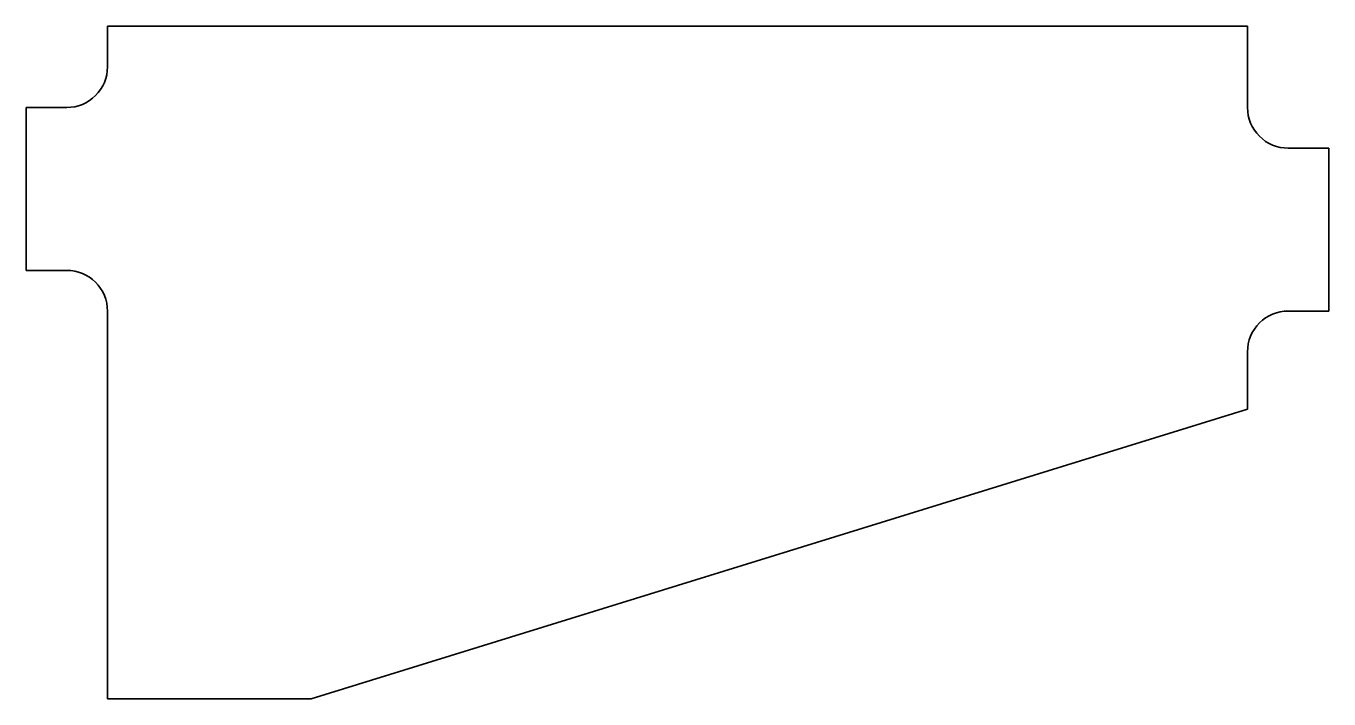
# Model space of a CAD drawing. Extents: x 71.1 to 103.1, y 132.3 to 148.8.
import ezdxf

# ---------------------------------------------------------------- set-up
doc = ezdxf.new("R2010")
doc.units = 0

msp = doc.modelspace()

# ---------------------------------------------------------------- linework, layer by layer
at = {"color": 7, "lineweight": 35}
for p, q in [((73.073677, 148.831894), (101.073677, 148.831894)), ((73.073677, 147.831894), (73.073677, 148.831894)), ((101.073677, 148.831894), (101.073677, 146.831894)), ((71.073677, 146.831894), (71.073677, 142.831894)), ((71.073677, 146.831894), (72.073677, 146.831894)), ((102.073677, 145.831894), (103.073677, 145.831894)), ((103.073677, 141.831894), (103.073677, 145.831894)), ((72.073677, 142.831894), (71.073677, 142.831894)), ((73.073677, 132.304474), (73.073677, 141.831894)), ((103.073677, 141.831894), (102.073677, 141.831894)), ((101.073677, 140.831894), (101.073677, 139.421448)), ((101.073677, 139.421448), (78.073677, 132.304474)), ((78.073677, 132.304474), (73.073677, 132.304474))]:
    msp.add_line(p, q, dxfattribs=at)
for centre, start, end in [((72.073677, 147.831894), 269.999997, 360), ((102.073677, 146.831894), 179.999995, 269.999997), ((72.073677, 141.831894), 0, 90.000003), ((102.073677, 140.831894), 90.000003, 180.000005)]:
    msp.add_arc(centre, 1, start, end, dxfattribs=at)

doc.saveas('drawing.dxf')
